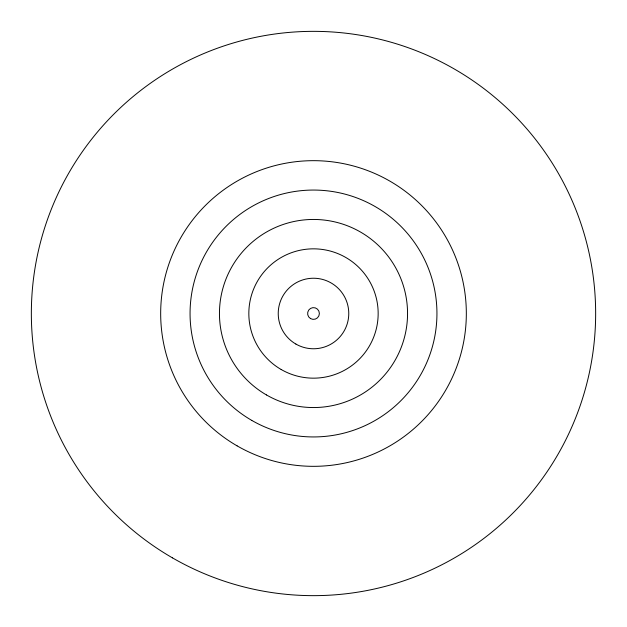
<?xml version="1.0" encoding="UTF-8"?>
<svg xmlns="http://www.w3.org/2000/svg" width="627" height="627" viewBox="0 0 627 627"><rect width="100%" height="100%" fill="white"/><g stroke="black" fill="none" stroke-linecap="round" stroke-linejoin="round"><path stroke-width="0.94" d="M172.425 557.85A282.15 282.15 0 0 0 595.65 313.5A282.15 282.15 0 0 0 172.425 69.15A282.15 282.15 0 0 0 172.425 557.85M237.084 445.852A152.831 152.831 0 0 0 466.331 313.5A152.831 152.831 0 0 0 237.084 181.148A152.831 152.831 0 0 0 237.084 445.852M251.78 420.403A123.441 123.441 0 0 0 436.941 313.5A123.441 123.441 0 0 0 251.78 206.596A123.441 123.441 0 0 0 251.78 420.403M266.475 394.947A94.05 94.05 0 0 0 407.55 313.5A94.05 94.05 0 0 0 266.475 232.053A94.05 94.05 0 0 0 266.475 394.947M281.17 369.499A64.659 64.659 0 0 0 378.159 313.5A64.659 64.659 0 0 0 281.17 257.501A64.659 64.659 0 0 0 281.17 369.499M295.866 344.043A35.269 35.269 0 0 0 348.769 313.5A35.269 35.269 0 0 0 295.866 282.957A35.269 35.269 0 0 0 295.866 344.043M310.561 318.594A5.878 5.878 0 0 0 319.378 313.5A5.878 5.878 0 0 0 310.561 308.406A5.878 5.878 0 0 0 310.561 318.594"/></g></svg>
